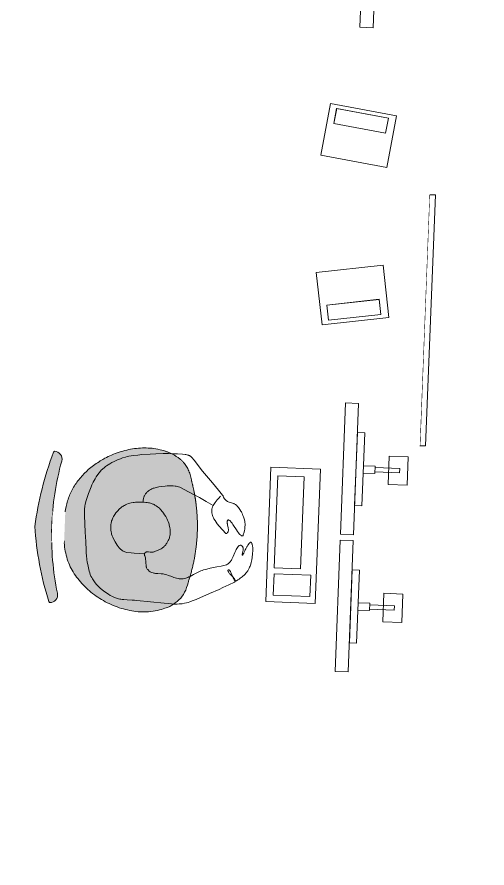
# Model space of a CAD drawing. Header units: millimetres. Extents: x 53284 to 74640, y -752 to 18647.
# Drawn here: x 55114 to 56723, y 10140 to 13053 of the extents above; entities that cross this region are included whole.
import ezdxf

# ---------------------------------------------------------------- set-up
doc = ezdxf.new("R2010")
doc.units = ezdxf.units.MM
doc.header["$MEASUREMENT"] = 0
for name, color, linetype, lineweight in [('FURN-FILE', 211, 'Continuous', 0), ('FURN-STOR', 213, 'Continuous', 0), ('FURN-WKST', 42, 'Continuous', 13), ('FURN-WKST-SCRN', 92, 'Continuous', 13)]:
    doc.layers.add(name, color=color, linetype=linetype, lineweight=lineweight)

# ---------------------------------------------------------------- blocks, each defined once
blk = doc.blocks.new('*U20')
at = {"color": 0, "linetype": 'ByBlock', "lineweight": -2}
blk.add_wipeout([(-903.2, -65.2), (-887.7, 334.5), (910.9, 265), (895.5, -134.7)], dxfattribs=at)
at = {"color": 0, "linetype": 'ByBlock', "lineweight": -2, "flags": 128}
for points in [[(30.8, 279), (31.6, 299), (890.9, 265.8), (890.2, 245.8), (30.8, 279)], [(-883.2, -65.9), (-882.4, -46), (-23.1, -79.2), (-23.8, -99.2), (-883.2, -65.9)]]:
    blk.add_lwpolyline(points, close=True, dxfattribs=at)
blk = doc.blocks.new('Spine 1800x400_9')
at = {"color": 0, "linetype": 'ByBlock', "lineweight": -2, "extrusion": (0, 0, -1), "rotation": 2.212849044904995}
blk.add_blockref('*U20', (-900, 100), dxfattribs=at)
blk = doc.blocks.new('*U22')
at = {"color": 0, "linetype": 'ByBlock', "lineweight": -2}
blk.add_wipeout([(-903.2, -65.2), (-887.7, 334.5), (910.9, 265), (895.5, -134.7)], dxfattribs=at)
at = {"color": 0, "linetype": 'ByBlock', "lineweight": -2, "flags": 128}
for points in [[(30.8, 279), (31.6, 299), (890.9, 265.8), (890.2, 245.8), (30.8, 279)], [(-883.2, -65.9), (-882.4, -46), (-23.1, -79.2), (-23.8, -99.2), (-883.2, -65.9)]]:
    blk.add_lwpolyline(points, close=True, dxfattribs=at)
blk = doc.blocks.new('Spine 1800x400_10')
at = {"color": 0, "linetype": 'ByBlock', "lineweight": -2, "extrusion": (0, 0, -1), "rotation": 2.212849044904995}
blk.add_blockref('*U22', (-900, 100), dxfattribs=at)
blk = doc.blocks.new('ws 2400_5')
at = {"color": 0, "linetype": 'ByBlock', "lineweight": -2}
blk.add_wipeout([(0, 750), (2400, 750), (2400, 0), (0, 0)], dxfattribs=at)
blk = doc.blocks.new('Planex storage_1')
at = {"color": 0, "linetype": 'ByBlock', "lineweight": -2}
blk.add_wipeout([(0, 0), (900, 0), (900, -500), (0, -500)], dxfattribs=at)
blk = doc.blocks.new('Planex storage_2')
at = {"color": 0, "linetype": 'ByBlock', "lineweight": -2}
blk.add_wipeout([(0, 0), (900, 0), (900, -500), (0, -500)], dxfattribs=at)
blk = doc.blocks.new('*U275')
at = {"color": 0, "linetype": 'ByBlock', "lineweight": -2, "extrusion": (0, 0, -1), "flags": 128}
for points in [[(-3.6, 105.9), (-229.6, 63.2), (-196.2, -113.7), (29.8, -70.9), (-3.6, 105.9)], [(1.8, -63.1), (-175.1, -96.6), (-184.8, -45.4), (-7.9, -11.9), (1.8, -63.1)], [(1.6, -63.6), (-175.4, -96.7), (-185, -45.5), (-8, -12.4), (1.6, -63.6)]]:
    blk.add_lwpolyline(points, close=True, dxfattribs=at)
blk = doc.blocks.new('*U276')
at = {"linetype": 'ByBlock', "lineweight": -2, "extrusion": (0, 0, -1)}
blk.add_hatch(color=7, dxfattribs=at).paths.add_polyline_path([(240, 333.8, 0.058838), (-17.8, 378.3, 0.058838), (-270.6, 310.9), (-274, 307.6, 0.485231), (-240.2, 283.4, -0.059133), (-15.2, 320.4, -0.059133), (212.3, 303.7, 0.485231), (243.7, 330.9)])
h = blk.add_hatch(color=7, dxfattribs=at)
edge = h.paths.add_edge_path()
edge.add_spline(control_points=[(177.4, -145.2), (207.7, -138.4), (239.5, -120.2), (285.5, -39.3), (282.8, 112.4), (154.2, 268.8), (37, 282.3), (-13.3, 278.2)], knot_values=[0, 0, 0, 0, 0.127805, 0.173291, 0.430539, 0.788352, 1, 1, 1, 1], degree=3, periodic=0)
edge.add_spline(control_points=[(-13.3, 278.2), (-63.7, 277.8), (-179.2, 253.8), (-293.3, 86.5), (-282.4, -64.8), (-229.3, -141.2), (-196, -156.5), (-165.2, -160.6)], knot_values=[0, 0, 0, 0, 0.211648, 0.569461, 0.826709, 0.872195, 1, 1, 1, 1], degree=3, periodic=0)
edge.add_line((-165.2, -160.6), (-165.2, -160.8))
edge.add_arc((-20, 427.7), 606.2, 256.1357, 272.5726)
edge.add_arc((-20, 427.7), 606.2, 272.5725, 289.0094)
edge.add_line((177.4, -145.4), (177.4, -145.2))
at = {"color": 0, "linetype": 'ByBlock', "lineweight": -2, "extrusion": (0, 0, -1), "flags": 128}
blk.add_lwpolyline([(240, 333.8, 0.058838), (-17.8, 378.3), (-17.8, 378.3, 0.058838), (-270.6, 310.9), (-274, 307.6, 0.485231), (-240.2, 283.4), (-240.2, 283.4, -0.059133), (-15.2, 320.4, -0.059133), (212.3, 303.7), (212.3, 303.7, 0.485231), (243.7, 330.9), (240, 333.8)], format="xyb", close=True, dxfattribs=at)
at = {"color": 0, "linetype": 'ByBlock', "lineweight": -2}
blk.add_rational_spline([(-177.4, -145.2), (-207.7, -138.4), (-239.5, -120.2), (-285.5, -39.3), (-282.8, 112.4), (-154.2, 268.8), (-37, 282.3), (13.3, 278.2), (63.7, 277.8), (179.2, 253.8), (293.3, 86.5), (282.4, -64.8), (229.3, -141.2), (196, -156.5), (165.2, -160.6), (165.2, -160.6), (165.2, -160.7), (165.2, -160.8), (108.8, -174.7), (50.9, -180.5), (-7.2, -177.9), (-65.3, -175.2), (-122.4, -164.4), (-177.4, -145.4), (-177.4, -145.3), (-177.4, -145.3), (-177.4, -145.2)], [1, 1, 1, 1, 1, 1, 1, 1, 1, 1, 1, 1, 1, 1, 1, 1, 1, 1, 0.993153505411, 0.993153505411, 1, 0.993153505411, 0.993153505411, 1, 1, 1, 1], degree=3, knots=[0, 0, 0, 0, 0.021301, 0.028882, 0.071757, 0.131392, 0.166667, 0.166667, 0.166667, 0.201941, 0.261577, 0.304452, 0.312032, 0.333333, 0.333333, 0.333333, 0.5, 0.5, 0.5, 0.666667, 0.666667, 0.666667, 0.833333, 0.833333, 0.833333, 1, 1, 1, 1], dxfattribs=at)
blk.add_wipeout([(-37.7, 321.4), (67.7, 317.3), (66, 274.1), (-39.4, 278.1)], dxfattribs=at)
blk = doc.blocks.new('*U277')
at = {"color": 0, "linetype": 'ByBlock', "lineweight": -2, "extrusion": (0, 0, -1), "flags": 128}
for points in [[(67.6, 119.9), (61.8, 113.1), (57.1, 107.1), (53.3, 101.8), (50.4, 97.1), (48.1, 93), (46.3, 89.5), (45, 86.4), (43.9, 83.6), (43.1, 81.3), (42.1, 77.2), (41.5, 74.1), (41.3, 71.9), (41.2, 68.5), (41.4, 65.2), (42.2, 60.5), (43.5, 56.1), (45.1, 52), (46.9, 48.2), (48.8, 44.6), (50.9, 41.3), (55.2, 35.2), (59.4, 29.9), (63.4, 25.3), (71, 17.4), (83, 5.8), (95.3, -5.4), (95.4, -5.5), (95.6, -5.6), (95.8, -5.7), (96, -5.8), (96.1, -5.8), (96.3, -5.8), (96.4, -5.8), (96.8, -5.8), (97.1, -5.7), (97.4, -5.6), (97.6, -5.5), (97.9, -5.3), (98.1, -5.2), (98.6, -4.8), (99, -4.5), (99.3, -4.2), (99.8, -3.7), (100.2, -3.3), (100.5, -3), (100.7, -2.7), (100.9, -2.4), (101.2, -2.1), (101.8, -1.2), (102.3, -0.2), (102.7, 0.9), (103, 1.9), (103.1, 3), (103.2, 5.2), (103.1, 7.4), (102.8, 9.5), (102.4, 11.5), (101.4, 15.5), (99.3, 22.5), (98.5, 25.1), (97.9, 27.3), (97.4, 29.1), (97, 30.7), (96.8, 32), (96.5, 34.2), (96.5, 35.7), (96.6, 36.7), (97, 38.2), (97.5, 39.4), (98.5, 40.5), (99.6, 41.1), (100.8, 41.2), (102.1, 40.9), (103.5, 40.2), (104.9, 39.3), (106.3, 38.2), (107.8, 36.9), (109.3, 35.5), (110.9, 33.9), (113.9, 30.5), (116.9, 26.9), (119.8, 23.3), (130.9, 9.1), (135, 4.1), (138.4, 0), (141.3, -3.1), (143.7, -5.5), (145.6, -7.2), (147.3, -8.3), (148.6, -9.1), (149.7, -9.6), (150.6, -9.8), (152, -9.8), (152.9, -9.4), (153.6, -8.9), (154.4, -7.7), (155, -6.1), (155.9, -2.9), (156.7, 0.2), (157.3, 3.3), (158.1, 9.1), (158.6, 14.3), (158.8, 18.9), (158.8, 22.9), (158.6, 26.5), (158.1, 32.6), (157.4, 37.1), (156.7, 40.3), (155.4, 45.1), (153.8, 49.5), (151.3, 55.3), (149, 60.4), (146.7, 64.8), (144.5, 68.6), (142.5, 72), (140.6, 74.8), (137.1, 79.7), (134.2, 83.3), (131.9, 85.9), (128.3, 89.6), (124.3, 93.1), (122.1, 94.7), (120, 96), (118, 97), (116, 97.8), (114.1, 98.5), (110.5, 99.5), (97.8, 102.3), (94.7, 103.2), (92.5, 104), (90.9, 104.8), (88.5, 106), (86.3, 107.6), (85.3, 108.4), (84.4, 109.2), (83.6, 109.9), (82.3, 111.1), (81.4, 112.1), (80.7, 112.9), (79.7, 114), (78.8, 115.3), (78.4, 115.8), (78.1, 116.4), (77.6, 117.4), (76.1, 121.2), (75.7, 122.1), (75.3, 122.8), (75.1, 123.3), (74.6, 124), (74.3, 124.3), (74, 124.6), (59.1, 140.2), (36.2, 163.2), (13.5, 186.2), (-0.4, 201.1), (-21, 223.6), (-31.6, 234.8), (-42.6, 245.8), (-43.7, 246.8), (-44.8, 247.6), (-45.9, 248.3), (-46.9, 248.9), (-47.9, 249.5), (-49.9, 250.3), (-51.7, 251), (-53.2, 251.4), (-54.7, 251.8), (-57.2, 252.3), (-59.1, 252.5), (-61.9, 252.8), (-64.7, 252.9), (-74.2, 253.1), (-90.8, 253), (-103.2, 252.7), (-121.7, 251.6), (-140.3, 250), (-165.3, 247.4), (-184, 245.1), (-212.1, 241.1), (-226.1, 238.7), (-240.1, 236.2), (-248.6, 234.3), (-255.9, 232.3), (-262.1, 230.3), (-267.6, 228.4), (-277, 224.6), (-284, 221.5), (-294.3, 216.4), (-304.7, 210.7), (-312.6, 206), (-319.3, 201.6), (-324.9, 197.6), (-329.6, 193.9), (-333.6, 190.4), (-337, 187.3), (-342.6, 181.6), (-346.6, 177.1), (-349.5, 173.5), (-353.7, 167.9), (-357.5, 162), (-362.2, 153.8), (-365.9, 146.6), (-368.8, 140.3), (-371.1, 134.7), (-374.8, 124.9), (-377.3, 117.4), (-380.6, 106), (-383.7, 94.3), (-387.5, 80.1), (-390.3, 69.5), (-392, 61.5), (-392.9, 55.5), (-393.4, 51), (-393.6, 47.6), (-393.7, 42.5), (-393.4, 37.4), (-391.6, 18.4), (-388.4, -10.1), (-385, -38.5), (-381.1, -69.9), (-377.2, -101.3), (-376, -110), (-374.8, -117.7), (-372.3, -130.9), (-370.1, -140.8), (-368.3, -148.2), (-365.1, -159.2), (-361.5, -170.2), (-359.1, -176.3), (-356.6, -181.8), (-353.9, -186.8), (-351.2, -191.4), (-348.5, -195.5), (-342.9, -202.9), (-337.5, -209.1), (-332.4, -214.3), (-327.8, -218.6), (-319.1, -225.7), (-312.2, -230.8), (-306.8, -234.4), (-298.5, -239.5), (-289.8, -244.3), (-283.1, -247.6), (-277.3, -250.2), (-272.2, -252.1), (-267.8, -253.7), (-263.9, -254.8), (-260.4, -255.7), (-254.4, -257), (-249.8, -257.8), (-246.4, -258.2), (-241.2, -258.6), (-235.9, -258.8), (-224.5, -258.6), (-207.4, -258.1), (-198.9, -257.9), (-190.4, -257.9), (-143.9, -259), (-97.3, -260.2), (-82.7, -260.5), (-71.8, -260.5), (-63.6, -260.4), (-57.4, -260.1), (-52.8, -259.7), (-46, -259), (-39.2, -258), (-35, -257.1), (-27.3, -255.2), (-20.7, -253), (-15, -250.9), (-10, -248.9), (-1.4, -245), (11.3, -238.7), (23.8, -232.2), (55.4, -215.5), (86.8, -198.5), (99.7, -191.5), (118.8, -180.6), (137.8, -169.7), (138.8, -168.9), (139.6, -168), (140, -167.2), (140.2, -166.2), (140.2, -165.3), (140, -164.3), (139.6, -163.3), (139.1, -162.4), (138.5, -161.4), (137.8, -160.4), (136.3, -158.4), (134.5, -156.5), (132.7, -154.6), (128.9, -151.1), (122, -144.9), (119.6, -142.6), (117.7, -140.7), (116.1, -139), (114.9, -137.6), (114.1, -136.5), (113.4, -135.5), (112.9, -134.7), (112.4, -133.3), (112.2, -132.3), (112.2, -131.7), (112.4, -130.7), (113, -129.9), (113.7, -129.3), (114.4, -129), (115.2, -129), (115.9, -129.3), (116.6, -129.7), (117.3, -130.3), (118.1, -131.1), (118.8, -132), (119.5, -132.9), (120.9, -135), (122.3, -137.3), (123.6, -139.7), (126.1, -144.4), (130.6, -152.9), (132.4, -155.9), (133.9, -158.3), (135.2, -160.2), (136.4, -161.7), (137.4, -162.8), (138.3, -163.6), (139, -164.2), (139.7, -164.7), (140.8, -165.2), (141.7, -165.3), (142.3, -165.3), (143.2, -165), (144.2, -164.5), (148.6, -161.2), (152.6, -158), (156.2, -155.1), (159.4, -152.3), (162.1, -149.7), (164.5, -147.4), (168.7, -143), (171.6, -139.4), (173.7, -136.6), (176.8, -132.2), (178.2, -129.8), (179.6, -127.4), (181.8, -122.9), (183.7, -118.7), (185.2, -114.8), (186.4, -111.1), (188.3, -104.3), (189.6, -98.3), (190.4, -93.1), (190.9, -88.6), (191.4, -80.6), (191.7, -68.8), (191.5, -57), (191.4, -53.5), (191.2, -50.4), (191, -47.7), (190.6, -45.4), (190.2, -43.3), (189.8, -41.5), (189.4, -39.9), (188.6, -37.3), (187.8, -35.3), (187.2, -33.9), (186.1, -31.8), (184.8, -29.7), (184.5, -29.4), (184.2, -29.1), (183.9, -28.9), (183.6, -28.8), (183.3, -28.7), (183, -28.7), (182.7, -28.8), (182.5, -28.8), (182.2, -29), (181.6, -29.3), (181.1, -29.7), (180.6, -30.1), (180.1, -30.6), (179.6, -31.1), (178.8, -32.2), (178, -33.2), (176.8, -35.1), (175.8, -36.5), (175.2, -37.6), (174.7, -38.3), (174.4, -38.8), (173.9, -39.5), (173.5, -40.2), (172.2, -42.2), (171, -44.4), (169.9, -46.5), (169, -48.7), (167.3, -52.9), (165.9, -56.7), (164.8, -60), (163.8, -62.8), (163, -65.1), (162.3, -67), (161.7, -68.6), (161.2, -69.9), (160.7, -71), (160, -72.6), (159.4, -73.6), (159, -74.3), (158.4, -75), (157.7, -75.5), (157.5, -75.6), (157.3, -75.6), (157.1, -75.4), (157, -75.1), (157, -74.8), (156.9, -74.4), (156.9, -73.9), (156.9, -73.4), (157, -72.2), (157.2, -70.8), (157.3, -69.5), (157.5, -68.1), (157.7, -66.7), (158, -64), (158.3, -61.6), (158.4, -59.4), (158.5, -57.5), (158.5, -55.9), (158.5, -54.5), (158.4, -53.3), (158.1, -51.3), (157.8, -50), (157.5, -49.1), (157.3, -48.4), (156.8, -47.5), (156.2, -46.8), (155.9, -46.3), (155.5, -45.9), (155.1, -45.6), (154.7, -45.2), (153.9, -44.6), (153.2, -44.1), (152.5, -43.6), (152, -43.3), (151.5, -43), (151, -42.8), (150.7, -42.6), (150.4, -42.5), (149.8, -42.3), (149.4, -42.2), (149.2, -42.1), (148.8, -42.1), (148.4, -42.1), (146.8, -42.3), (145.3, -42.9), (143.9, -43.8), (142.7, -44.8), (141.5, -46.1), (140.4, -47.4), (138.5, -50.6), (136.7, -54), (135.2, -57.6), (133.8, -61.2), (131.3, -68.5), (126.6, -82.1), (124.7, -87.1), (123, -91.4), (121.3, -95), (119.8, -97.9), (118.3, -100.4), (115.6, -104.3), (113.3, -106.9), (111.5, -108.6), (108.6, -110.8), (105.4, -112.4), (96.3, -115.6), (88, -118.3), (73.1, -122.6), (50.6, -128.9), (39.5, -132.4), (28.8, -136.2), (23.9, -138.4), (19.3, -140.6), (10.8, -145.5), (-3.9, -154.9), (-15, -161.8), (-19.2, -164.1), (-22.9, -166.1), (-29.4, -169), (-34.3, -170.7), (-38, -171.7), (-43.6, -172.7), (-46.5, -172.9), (-49.4, -173), (-52.5, -172.8), (-55.5, -172.6), (-61.2, -171.7), (-66.1, -170.7), (-70.5, -169.6), (-78.2, -167.5), (-89.7, -164.1), (-95.4, -162.6), (-101.1, -161.4), (-104.8, -160.8), (-108.2, -160.5), (-114.7, -160.4), (-126.2, -160.7), (-130.5, -160.7), (-134.3, -160.7), (-137.5, -160.4), (-140.4, -160.1), (-142.8, -159.7), (-147.1, -158.6), (-150.3, -157.5), (-152.7, -156.4), (-156.1, -154.5), (-157.9, -153.3), (-159.6, -152), (-160.7, -151), (-161.8, -150), (-163.5, -148), (-165, -146.1), (-166.1, -144.1), (-167, -142.3), (-167.7, -140.5), (-168.2, -138.8), (-172.8, -111.8), (-173.1, -110.8), (-176, -103.1), (-176.3, -102.2), (-176.5, -101.3), (-176.7, -100.6), (-176.9, -99.3), (-177, -98.3), (-177, -97.6), (-176.9, -96.5), (-176.7, -95.4), (-176.3, -94.5), (-176, -93.7), (-175.5, -93), (-175, -92.4), (-174.4, -91.8), (-173.8, -91.4), (-173.2, -91), (-171.9, -90.4), (-170.5, -90), (-169, -89.7), (-167.6, -89.5), (-166.3, -89.4), (-163.5, -89.3), (-158.5, -89.3), (-154.7, -89.3), (-152, -89.2), (-150, -89), (-148.6, -88.7), (-147.6, -88.5), (-146.1, -88), (-144.7, -87.4), (-140, -85), (-131.8, -81), (-128.8, -79.5), (-126.2, -78), (-123.9, -76.6), (-122, -75.3), (-118.6, -72.8), (-116.1, -70.7), (-114.3, -69), (-111.7, -66.2), (-110.4, -64.6), (-109.2, -63), (-107, -60.1), (-105.2, -57.3), (-103.7, -54.7), (-102.4, -52.2), (-101.2, -49.9), (-99.4, -45.6), (-98.1, -41.9), (-97.1, -38.6), (-96.4, -35.7), (-95.9, -33.2), (-95.3, -28.8), (-95, -25.5), (-94.9, -20.6), (-95.1, -15.7), (-95.4, -12.5), (-96.3, -6.3), (-97.4, -1), (-98.7, 3.7), (-100, 7.8), (-101.3, 11.4), (-102.6, 14.5), (-105, 19.9), (-107.1, 23.9), (-110.6, 29.9), (-114.5, 35.9), (-118.7, 41.7), (-122.4, 46.6), (-125.7, 50.5), (-128.7, 53.8), (-131.4, 56.6), (-133.8, 58.9), (-138.3, 62.6), (-142, 65.3), (-144.8, 67.2), (-149.4, 69.9), (-154.3, 72.3), (-157.1, 73.6), (-159.6, 74.6), (-162, 75.4), (-166.5, 76.7), (-170.4, 77.6), (-173.8, 78.2), (-176.8, 78.6), (-182, 79.1), (-185.9, 79.2), (-191.8, 79.3), (-197.6, 79.2), (-204.9, 78.8), (-211.3, 78.3), (-216.9, 77.7), (-221.7, 77), (-226, 76.2), (-229.7, 75.3), (-236.2, 73.5), (-241, 71.9), (-244.6, 70.5), (-250, 68.1), (-255.3, 65.2), (-258.6, 63.3), (-261.5, 61.3), (-264.1, 59.4), (-266.4, 57.5), (-270.6, 53.9), (-274, 50.5), (-276.7, 47.4), (-279, 44.6), (-282.8, 39.4), (-285.4, 35.4), (-289.1, 29), (-292.5, 22.4), (-294.3, 18.2), (-295.8, 14.1), (-297, 10.3), (-297.9, 6.6), (-298.6, 3.1), (-299.1, -0.2), (-299.7, -6.4), (-299.7, -11.9), (-299.5, -16.7), (-299, -20.9), (-298.4, -24.5), (-297, -30.7), (-295.6, -35.2), (-294.4, -38.5), (-292.3, -43.4), (-289.8, -48.1), (-285, -56.2), (-280.4, -63.4), (-276.2, -69.6), (-272.2, -74.9), (-268.6, -79.2), (-265.2, -82.8), (-262.2, -85.7), (-259.4, -88), (-256.9, -89.8), (-254.7, -91.3), (-250.6, -93.5), (-247.5, -94.8), (-245, -95.6), (-241.3, -96.4), (-237.3, -96.8), (-222.9, -97.1), (-212.1, -97.1), (-195.8, -96.9), (-179.6, -96.6)], [(44.3, 86.5), (19.9, 97.9), (-4.6, 109.4), (-20.8, 116.8), (-45.2, 127.7), (-69.9, 138.1), (-74.3, 139.7), (-78.6, 140.8), (-82.6, 141.7), (-86.5, 142.3), (-90.1, 142.6), (-97, 142.9), (-103.1, 142.7), (-108.5, 142.2), (-117.9, 141), (-124.9, 139.7), (-135.4, 137.5), (-145.5, 135.1), (-150.5, 133.9), (-154.8, 132.7), (-158.4, 131.5), (-161.6, 130.4), (-164.4, 129.3), (-166.7, 128.2), (-168.8, 127.1), (-172.3, 125), (-174.9, 123.3), (-176.8, 121.8), (-179.6, 119.5), (-182.3, 116.8), (-183.8, 115.1), (-185.1, 113.5), (-186.3, 112), (-187.3, 110.6), (-189.1, 107.9), (-190.4, 105.5), (-191.5, 103.4), (-192.3, 101.5), (-192.9, 99.9), (-193.9, 96.9), (-194.4, 94.7), (-194.8, 93), (-195.2, 90.4), (-195.4, 87.7), (-195.7, 83.5), (-196, 79.2)]]:
    blk.add_lwpolyline(points, dxfattribs=at)
blk = doc.blocks.new('*U278')
at = {"color": 0, "linetype": 'ByBlock', "lineweight": -2, "flags": 128}
for points in [[(-93.8, -226.5), (-76.1, 233.1), (93.8, 226.5), (76.1, -233.1), (-93.8, -226.5)], [(65, 131.6), (67.8, 204.9), (-57.6, 209.7), (-60.4, 136.4), (65, 131.6)], [(-37.9, -200.2), (-25.8, 114.3), (64.2, 110.8), (52, -203.7), (-37.9, -200.2)]]:
    blk.add_lwpolyline(points, close=True, dxfattribs=at)
blk = doc.blocks.new('*U279')
at = {"color": 0, "linetype": 'ByBlock', "lineweight": -2}
for p, q in [((-77.4, 249), (-77.9, 234)), ((6.5, 230.7), (-77.9, 234)), ((7, 245.7), (-77.4, 249)), ((-95.5, -220.7), (-96.1, -235.7)), ((-11.1, -224), (-95.5, -220.7)), ((-11.7, -238.9), (-96.1, -235.7))]:
    blk.add_line(p, q, dxfattribs=at)
at = {"color": 0, "linetype": 'ByBlock', "lineweight": -2, "flags": 128}
for points in [[(80.4, 460.5), (63, 10.9), (108, 9.1), (125.4, 458.8), (80.4, 460.5)], [(76.5, 360.6), (66.9, 110.8), (41.9, 111.8), (51.5, 361.6), (76.5, 360.6)], [(-103.4, 291.2), (-37.7, 288.7), (-41.5, 191.3), (-107.2, 193.8), (-103.4, 291.2)], [(47.2, 249.2), (46.2, 224.2), (6.3, 225.7), (7.2, 250.7), (47.2, 249.2)], [(62.2, -9.1), (44.9, -458.8), (89.8, -460.5), (107.2, -10.9), (62.2, -9.1)], [(58.4, -109), (48.7, -358.9), (23.7, -357.9), (33.4, -108.1), (58.4, -109)], [(-121.6, -178.4), (-55.9, -181), (-59.6, -278.3), (-125.4, -275.8), (-121.6, -178.4)], [(29, -220.5), (28.1, -245.5), (-11.9, -243.9), (-10.9, -219), (29, -220.5)]]:
    blk.add_lwpolyline(points, close=True, dxfattribs=at)
blk = doc.blocks.new('wrk_35')
at = {"layer": 'FURN-FILE', "color": 0, "linetype": 'Continuous', "lineweight": 0, "extrusion": (0, 0, -1)}
for name, p, rotation in [('*U276', (-596.2, 928), 2.212929250014386), ('*U275', (-1426.9, 150.2), 92.21292925001437)]:
    blk.add_blockref(name, p, dxfattribs=dict(at, rotation=rotation))
at = {"layer": 'FURN-FILE', "color": 0, "linetype": 'Continuous', "lineweight": 0, "rotation": 92.21320400544748}
for name, p in [('*U278', (596.5, 421.9)), ('*U279', (599.8, 152.6))]:
    blk.add_blockref(name, p, dxfattribs=at)
at = {"color": 0, "linetype": 'Continuous', "lineweight": 0}
blk.add_wipeout([(1700, 1350), (1250, 1350), (1250, 750), (1700, 750)], dxfattribs=at).dxf.layer = 'FURN-FILE'
at = {"layer": 'FURN-FILE', "color": 0, "linetype": 'Continuous', "lineweight": 0, "extrusion": (0, 0, -1), "rotation": 92.21292925001437}
blk.add_blockref('*U277', (-603.5, 747.1), dxfattribs=at)
at = {"color": 0}
blk.add_wipeout([(1250, 1350), (1700, 1350), (1700, 750), (1250, 750)], dxfattribs=at).dxf.layer = 'FURN-STOR'
blk = doc.blocks.new('*U281')
at = {"color": 0, "linetype": 'ByBlock', "lineweight": -2, "flags": 128}
for points in [[(3.6, 105.9), (229.6, 63.2), (196.2, -113.7), (-29.8, -70.9), (3.6, 105.9)], [(-1.8, -63.1), (175.1, -96.6), (184.8, -45.4), (7.9, -11.9), (-1.8, -63.1)], [(-1.6, -63.6), (175.4, -96.7), (185, -45.5), (8, -12.4), (-1.6, -63.6)]]:
    blk.add_lwpolyline(points, close=True, dxfattribs=at)
blk = doc.blocks.new('*U282')
at = {"linetype": 'ByBlock', "lineweight": -2}
blk.add_hatch(color=7, dxfattribs=at).paths.add_polyline_path([(-240, 333.8, -0.058838), (17.8, 378.3, -0.058838), (270.6, 310.9), (274, 307.6, -0.485231), (240.2, 283.4, 0.059133), (15.2, 320.4, 0.059133), (-212.3, 303.7, -0.485231), (-243.7, 330.9)])
h = blk.add_hatch(color=7, dxfattribs=at)
edge = h.paths.add_edge_path()
edge.add_spline(control_points=[(-177.4, -145.2), (-207.7, -138.4), (-239.5, -120.2), (-285.5, -39.3), (-282.8, 112.4), (-154.2, 268.8), (-37, 282.3), (13.3, 278.2)], knot_values=[0, 0, 0, 0, 0.127805, 0.173291, 0.430539, 0.788352, 1, 1, 1, 1], degree=3, periodic=0)
edge.add_spline(control_points=[(13.3, 278.2), (63.7, 277.8), (179.2, 253.8), (293.3, 86.5), (282.4, -64.8), (229.3, -141.2), (196, -156.5), (165.2, -160.6)], knot_values=[0, 0, 0, 0, 0.211648, 0.569461, 0.826709, 0.872195, 1, 1, 1, 1], degree=3, periodic=0)
edge.add_line((165.2, -160.6), (165.2, -160.8))
edge.add_arc((20, 427.7), 606.2, 267.4274, 283.8643, ccw=False)
edge.add_arc((20, 427.7), 606.2, 250.9906, 267.4275, ccw=False)
edge.add_line((-177.4, -145.4), (-177.4, -145.2))
at = {"color": 0, "linetype": 'ByBlock', "lineweight": -2, "flags": 128}
blk.add_lwpolyline([(-240, 333.8, -0.058838), (17.8, 378.3), (17.8, 378.3, -0.058838), (270.6, 310.9), (274, 307.6, -0.485231), (240.2, 283.4), (240.2, 283.4, 0.059133), (15.2, 320.4, 0.059133), (-212.3, 303.7), (-212.3, 303.7, -0.485231), (-243.7, 330.9), (-240, 333.8)], format="xyb", close=True, dxfattribs=at)
at = {"color": 0, "linetype": 'ByBlock', "lineweight": -2}
blk.add_rational_spline([(-177.4, -145.2), (-207.7, -138.4), (-239.5, -120.2), (-285.5, -39.3), (-282.8, 112.4), (-154.2, 268.8), (-37, 282.3), (13.3, 278.2), (63.7, 277.8), (179.2, 253.8), (293.3, 86.5), (282.4, -64.8), (229.3, -141.2), (196, -156.5), (165.2, -160.6), (165.2, -160.6), (165.2, -160.7), (165.2, -160.8), (108.8, -174.7), (50.9, -180.5), (-7.2, -177.9), (-65.3, -175.2), (-122.4, -164.4), (-177.4, -145.4), (-177.4, -145.3), (-177.4, -145.3), (-177.4, -145.2)], [1, 1, 1, 1, 1, 1, 1, 1, 1, 1, 1, 1, 1, 1, 1, 1, 1, 1, 0.993153505411, 0.993153505411, 1, 0.993153505411, 0.993153505411, 1, 1, 1, 1], degree=3, knots=[0, 0, 0, 0, 0.021301, 0.028882, 0.071757, 0.131392, 0.166667, 0.166667, 0.166667, 0.201941, 0.261577, 0.304452, 0.312032, 0.333333, 0.333333, 0.333333, 0.5, 0.5, 0.5, 0.666667, 0.666667, 0.666667, 0.833333, 0.833333, 0.833333, 1, 1, 1, 1], dxfattribs=at)
blk.add_wipeout([(-37.7, 321.4), (67.7, 317.3), (66, 274.1), (-39.4, 278.1)], dxfattribs=at)
blk = doc.blocks.new('*U283')
at = {"color": 0, "linetype": 'ByBlock', "lineweight": -2, "flags": 128}
for points in [[(-67.6, 119.9), (-64.6, 116.9), (-61.8, 114), (-59.3, 111.2), (-54.8, 105.7), (-51.2, 100.7), (-48.5, 96.3), (-46.3, 92.4), (-44.7, 88.9), (-43.5, 85.9), (-42.6, 83.2), (-41.9, 80.9), (-41.1, 76.9), (-40.8, 73.9), (-40.7, 71.7), (-40.9, 68.4), (-41.4, 65.2), (-42.7, 60.3), (-44.4, 55.7), (-46.2, 51.4), (-48.3, 47.4), (-50.3, 43.6), (-54.8, 36.6), (-59.1, 30.6), (-63.2, 25.5), (-66.9, 21.1), (-73.8, 13.7), (-79.1, 8.5), (-83.2, 4.7), (-89.3, -0.6), (-95.3, -5.4), (-95.4, -5.5), (-95.6, -5.6), (-95.8, -5.6), (-95.9, -5.7), (-96.1, -5.7), (-96.2, -5.7), (-96.5, -5.7), (-96.8, -5.6), (-97.1, -5.5), (-97.4, -5.4), (-97.7, -5.2), (-97.9, -5.1), (-98.4, -4.8), (-98.8, -4.5), (-99.1, -4.2), (-99.7, -3.7), (-100.1, -3.3), (-100.4, -3), (-100.8, -2.5), (-101, -2.3), (-101.2, -2.1), (-101.9, -1.2), (-102.5, -0.2), (-103, 0.9), (-103.3, 1.9), (-103.5, 3), (-103.7, 4.1), (-103.7, 6.2), (-103.5, 8.4), (-103.2, 10.5), (-102.7, 12.5), (-101.6, 16.3), (-99.4, 23.1), (-98.6, 25.6), (-97.9, 27.7), (-97.4, 29.5), (-97.1, 31), (-96.8, 32.2), (-96.6, 34.3), (-96.5, 35.8), (-96.6, 36.8), (-97, 38.2), (-97.5, 39.4), (-98.5, 40.6), (-99.6, 41.1), (-100.9, 41.3), (-102.2, 41), (-103.6, 40.4), (-105, 39.5), (-106.5, 38.5), (-107.9, 37.2), (-109.5, 35.8), (-112.5, 32.6), (-115.5, 29.1), (-118.5, 25.6), (-124.1, 18.5), (-129.1, 12.1), (-133.5, 6.6), (-137.1, 2.2), (-140.2, -1.3), (-142.7, -4), (-144.9, -5.9), (-146.6, -7.3), (-148, -8.3), (-149.2, -8.9), (-150.2, -9.3), (-151, -9.4), (-152.2, -9.4), (-153.1, -9), (-153.7, -8.5), (-154.4, -7.5), (-155, -6.1), (-156, -3), (-156.8, 0), (-157.4, 2.9), (-157.9, 5.7), (-158.6, 11.2), (-159, 16.1), (-159.1, 20.5), (-159.1, 24.4), (-158.9, 27.7), (-158.2, 33.6), (-157.5, 37.8), (-156.8, 40.9), (-155.4, 45.3), (-153.8, 49.5), (-151.2, 55.3), (-148.7, 60.4), (-146.4, 64.8), (-144.2, 68.7), (-142.2, 72), (-140.4, 74.9), (-136.9, 79.8), (-134.1, 83.3), (-131.8, 85.9), (-128.2, 89.6), (-124.3, 93.1), (-122.2, 94.7), (-120.1, 95.9), (-118, 96.9), (-116.1, 97.7), (-114.2, 98.4), (-110.6, 99.4), (-97.8, 102.3), (-94.7, 103.2), (-92.5, 104), (-90.9, 104.8), (-88.5, 106), (-86.3, 107.6), (-85.3, 108.4), (-84.4, 109.2), (-83.6, 109.9), (-82.3, 111.1), (-81.4, 112.1), (-80.7, 112.9), (-79.7, 114), (-78.8, 115.3), (-78.4, 115.8), (-78.1, 116.4), (-77.9, 116.9), (-77.4, 117.9), (-76, 121.4), (-75.6, 122.3), (-75.3, 122.9), (-75, 123.4), (-74.6, 124), (-74, 124.6), (-59.1, 140.2), (-36.2, 163.2), (-13.5, 186.2), (0.4, 201.1), (20.9, 223.6), (31.5, 234.8), (37, 240.3), (42.6, 245.8), (43.7, 246.8), (44.8, 247.6), (45.9, 248.3), (47, 249), (48, 249.5), (49.9, 250.3), (51.7, 251), (53.3, 251.4), (54.7, 251.8), (57.2, 252.3), (59.1, 252.5), (61.9, 252.8), (64.7, 252.9), (74.2, 253.1), (90.7, 253), (103.1, 252.6), (121.7, 251.6), (140.3, 250), (165.3, 247.4), (184, 245.1), (198.1, 243.2), (219.1, 239.9), (240.1, 236.2), (248.6, 234.3), (255.9, 232.3), (262.1, 230.3), (267.6, 228.4), (277, 224.6), (283.9, 221.5), (294.3, 216.4), (304.7, 210.7), (312.6, 206), (319.3, 201.6), (324.9, 197.5), (329.6, 193.8), (333.6, 190.4), (337, 187.3), (342.7, 181.6), (346.7, 177), (349.6, 173.5), (353.7, 167.9), (357.5, 162), (362.2, 153.8), (365.9, 146.6), (368.8, 140.3), (371.1, 134.7), (374.8, 124.9), (377.3, 117.4), (380.6, 106), (383.7, 94.3), (387.5, 80.1), (390.3, 69.5), (392, 61.5), (392.9, 55.5), (393.4, 51), (393.6, 47.6), (393.7, 42.5), (393.4, 37.4), (391.6, 18.4), (388.4, -10.1), (385, -38.5), (381.1, -69.9), (377.2, -101.3), (376, -110), (374.8, -117.6), (372.4, -130.9), (370.2, -140.8), (368.4, -148.1), (365.2, -159.2), (361.5, -170.2), (359.1, -176.4), (356.5, -181.9), (353.8, -186.9), (351.1, -191.5), (348.3, -195.6), (342.7, -203.1), (337.3, -209.2), (332.3, -214.4), (327.6, -218.7), (319, -225.9), (312.1, -230.9), (306.7, -234.5), (298.4, -239.6), (289.8, -244.3), (283.2, -247.6), (277.4, -250.1), (272.3, -252.1), (267.8, -253.6), (263.9, -254.8), (260.4, -255.7), (254.4, -257), (249.8, -257.7), (246.4, -258.2), (241.1, -258.6), (235.9, -258.8), (224.5, -258.6), (207.5, -258.1), (198.9, -257.9), (190.4, -257.9), (143.9, -259), (97.3, -260.2), (82.8, -260.5), (71.9, -260.5), (63.7, -260.4), (57.6, -260.1), (53, -259.7), (46.1, -259), (39.2, -258), (35, -257.1), (27.2, -255.1), (20.5, -253), (14.8, -250.9), (9.9, -248.9), (1.3, -245), (-11.3, -238.7), (-23.8, -232.2), (-55.4, -215.5), (-86.8, -198.5), (-99.7, -191.5), (-118.8, -180.6), (-137.8, -169.7), (-138.8, -168.9), (-139.5, -168), (-140, -167.2), (-140.1, -166.3), (-140, -165.3), (-139.8, -164.3), (-139.3, -163.4), (-138.8, -162.4), (-138.1, -161.4), (-137.4, -160.4), (-135.7, -158.5), (-133.8, -156.5), (-131.9, -154.7), (-127.9, -151.2), (-120.8, -145), (-118.4, -142.7), (-116.4, -140.8), (-114.9, -139.1), (-113.8, -137.7), (-113, -136.6), (-112.4, -135.6), (-112, -134.8), (-111.8, -134.1), (-111.6, -132.9), (-111.6, -132.1), (-111.8, -131.5), (-112.3, -130.6), (-113, -129.9), (-113.9, -129.3), (-114.9, -129), (-115.8, -129), (-116.6, -129.2), (-117.5, -129.7), (-118.3, -130.3), (-119.1, -131), (-119.8, -131.9), (-120.6, -132.8), (-122, -135), (-123.4, -137.3), (-133.7, -157.4), (-135, -159.5), (-136.1, -161.2), (-137.1, -162.4), (-138, -163.4), (-138.8, -164.1), (-139.4, -164.6), (-140.6, -165.2), (-141.5, -165.3), (-142.2, -165.3), (-143.2, -165.1), (-144.2, -164.5), (-148.6, -161.1), (-152.5, -157.8), (-155.9, -154.8), (-158.9, -152), (-161.5, -149.4), (-166.1, -144.6), (-169.5, -140.7), (-172.1, -137.6), (-175.8, -132.7), (-179.6, -127.4), (-182.3, -123), (-184.5, -118.9), (-186.3, -115), (-187.7, -111.4), (-188.8, -108), (-189.7, -104.8), (-191, -98.8), (-191.7, -93.6), (-192.1, -89), (-192.4, -81), (-192.3, -75), (-191.5, -57), (-191.3, -53.5), (-191, -50.4), (-190.7, -47.7), (-190.3, -45.4), (-189.9, -43.3), (-189.5, -41.5), (-188.6, -38.5), (-187.8, -36.2), (-187.2, -34.5), (-186.1, -32.1), (-184.8, -29.7), (-184.5, -29.4), (-184.3, -29.1), (-184, -28.9), (-183.7, -28.8), (-183.4, -28.7), (-183.2, -28.7), (-182.9, -28.7), (-182.6, -28.8), (-182.3, -28.9), (-182, -29.1), (-181.5, -29.4), (-181, -29.8), (-180.5, -30.3), (-180, -30.8), (-179.5, -31.3), (-178.7, -32.4), (-177.9, -33.4), (-176.7, -35.3), (-175.8, -36.6), (-175.1, -37.6), (-174.7, -38.3), (-174.4, -38.9), (-173.9, -39.6), (-173.5, -40.2), (-172.2, -42.2), (-171, -44.3), (-170, -46.4), (-169, -48.5), (-167.3, -52.6), (-164.6, -60), (-163.6, -62.6), (-162.8, -64.9), (-162.1, -66.7), (-161.5, -68.3), (-161, -69.5), (-160.1, -71.5), (-159.5, -72.8), (-159.1, -73.7), (-158.4, -74.8), (-157.7, -75.5), (-157.5, -75.7), (-157.3, -75.7), (-157.1, -75.6), (-157, -75.4), (-157, -75.1), (-156.9, -74.7), (-156.9, -74.3), (-156.9, -73.7), (-156.9, -73.2), (-157, -72), (-157.1, -70.6), (-157.2, -69.2), (-157.3, -67.9), (-157.5, -65.1), (-157.7, -62.5), (-158, -57.9), (-158, -56.2), (-157.9, -54.7), (-157.9, -53.5), (-157.7, -51.5), (-157.5, -50.1), (-157.2, -49.1), (-156.8, -47.8), (-156.5, -47.3), (-156.2, -46.8), (-155.9, -46.3), (-155.6, -45.9), (-155.2, -45.6), (-154.9, -45.2), (-154.5, -44.9), (-153.7, -44.3), (-153, -43.8), (-152.4, -43.4), (-151.8, -43), (-151.3, -42.8), (-150.9, -42.6), (-150.6, -42.4), (-150.3, -42.3), (-149.7, -42.2), (-149.4, -42.1), (-149.1, -42), (-148.8, -42), (-148.4, -42.1), (-146.8, -42.5), (-145.4, -43.2), (-144, -44.2), (-142.8, -45.4), (-141.7, -46.7), (-139.6, -49.7), (-137.8, -53.1), (-136.2, -56.7), (-134.7, -60.3), (-132.1, -67.6), (-127.3, -81.4), (-125.4, -86.5), (-123.6, -90.8), (-121.8, -94.5), (-120.2, -97.6), (-118.8, -100.1), (-115.9, -104.1), (-113.6, -106.8), (-111.8, -108.5), (-108.7, -110.7), (-107.1, -111.6), (-105.4, -112.4), (-96.2, -115.6), (-87.9, -118.3), (-73.1, -122.6), (-50.5, -128.9), (-39.5, -132.4), (-28.8, -136.2), (-23.9, -138.4), (-19.3, -140.6), (-10.9, -145.5), (3.9, -154.9), (14.9, -161.7), (19.1, -164.1), (26.5, -167.7), (32.1, -169.9), (36.3, -171.2), (39.6, -172), (44.4, -172.8), (49.4, -173), (52.6, -172.9), (55.6, -172.6), (61.2, -171.7), (66.2, -170.7), (70.5, -169.6), (78.2, -167.5), (89.7, -164.2), (95.4, -162.7), (101.1, -161.4), (104.8, -160.8), (108.2, -160.5), (114.7, -160.3), (126.3, -160.6), (130.6, -160.7), (134.4, -160.6), (137.6, -160.3), (140.5, -160), (142.9, -159.6), (147.2, -158.5), (150.4, -157.4), (152.7, -156.4), (156.2, -154.4), (157.9, -153.3), (159.6, -152), (160.7, -151), (161.7, -150.1), (163.5, -148.1), (164.9, -146.1), (166, -144.2), (166.9, -142.4), (167.6, -140.6), (168.2, -138.9), (172.8, -111.8), (173.1, -110.8), (173.8, -108.9), (175.1, -105.5), (175.6, -104.2), (175.9, -103.1), (176.2, -102.1), (176.4, -101.2), (176.7, -99.8), (176.9, -98.7), (176.9, -97.8), (176.9, -97.2), (176.8, -96.3), (176.7, -95.4), (176.4, -94.5), (176, -93.8), (175.6, -93.1), (175.1, -92.5), (174.6, -92), (174, -91.6), (173.4, -91.2), (172, -90.6), (170.6, -90.2), (169.2, -89.9), (167.8, -89.7), (166.4, -89.6), (163.7, -89.5), (158.6, -89.5), (154.8, -89.4), (152, -89.2), (150, -89), (148.6, -88.7), (147.6, -88.5), (146.1, -88), (144.7, -87.4), (135.4, -82.7), (131.9, -81), (128.9, -79.3), (126.3, -77.8), (124, -76.4), (122, -75.1), (118.7, -72.6), (116.2, -70.6), (114.4, -68.9), (111.7, -66.1), (110.4, -64.6), (109.2, -63), (107, -60.1), (105.2, -57.4), (103.6, -54.8), (102.3, -52.4), (101.1, -50.1), (99.2, -45.8), (97.9, -42), (96.9, -38.7), (96.2, -35.8), (95.7, -33.3), (95.1, -28.9), (94.9, -25.6), (94.8, -20.6), (95.1, -15.7), (95.4, -12.5), (96.4, -6.4), (97.5, -1.1), (98.8, 3.6), (100.1, 7.6), (101.4, 11.2), (104, 17.4), (106.2, 22), (108.1, 25.5), (111.1, 30.7), (114.5, 35.9), (116.6, 38.9), (120.6, 44.3), (124.1, 48.8), (127.3, 52.4), (130.2, 55.4), (132.8, 57.9), (135.1, 60), (139.4, 63.4), (142.8, 65.8), (145.5, 67.6), (149.8, 70), (154.3, 72.3), (157, 73.6), (159.5, 74.6), (161.9, 75.4), (166.3, 76.7), (170.3, 77.6), (173.7, 78.2), (176.7, 78.6), (181.9, 79.1), (185.9, 79.3), (191.8, 79.3), (197.6, 79.2), (204.9, 78.8), (211.2, 78.3), (216.8, 77.7), (221.6, 77), (225.8, 76.2), (229.5, 75.4), (236, 73.6), (240.8, 72), (244.5, 70.6), (249.9, 68.1), (255.3, 65.2), (258.7, 63.2), (261.6, 61.2), (264.3, 59.3), (266.7, 57.4), (270.8, 53.6), (274.2, 50.2), (277, 47.1), (279.3, 44.2), (283, 39.1), (285.6, 35.1), (289.2, 28.8), (292.5, 22.4), (294.3, 18.3), (295.8, 14.4), (296.9, 10.6), (297.8, 7), (298.5, 3.6), (299.4, -3), (299.8, -8.8), (299.7, -13.9), (299.4, -18.3), (298.9, -22.2), (298.3, -25.6), (296.9, -31.4), (295.5, -35.7), (294.3, -38.9), (292.2, -43.6), (289.8, -48.1), (284.8, -56.4), (280.2, -63.8), (275.9, -70), (272, -75.3), (268.3, -79.6), (265, -83.1), (262, -86), (259.3, -88.2), (256.8, -90), (254.6, -91.5), (250.6, -93.6), (247.4, -94.9), (245, -95.6), (241.2, -96.4), (237.3, -96.8), (222.9, -97.1), (212.1, -97.1), (195.8, -96.9), (179.6, -96.6)], [(-44.3, 86.5), (-19.9, 97.9), (4.6, 109.4), (20.8, 116.8), (45.3, 127.7), (69.9, 138.1), (74.3, 139.7), (78.5, 140.9), (82.5, 141.7), (86.4, 142.3), (90, 142.7), (96.9, 142.9), (102.9, 142.7), (108.3, 142.3), (117.7, 141.1), (124.8, 139.8), (135.2, 137.6), (145.5, 135.1), (150.5, 133.9), (154.8, 132.7), (158.5, 131.5), (161.7, 130.3), (164.5, 129.2), (166.8, 128.1), (168.9, 127.1), (172.3, 125), (174.9, 123.3), (176.8, 121.8), (179.6, 119.4), (182.3, 116.8), (183.8, 115.1), (185.1, 113.5), (186.3, 112), (187.3, 110.6), (189.1, 107.9), (190.4, 105.6), (191.5, 103.4), (192.3, 101.6), (192.9, 99.9), (193.9, 96.9), (194.4, 94.7), (194.8, 93), (195.2, 90.4), (195.4, 87.7), (195.7, 83.5), (196, 79.2)]]:
    blk.add_lwpolyline(points, dxfattribs=at)
blk = doc.blocks.new('*U284')
at = {"color": 0, "linetype": 'ByBlock', "lineweight": -2, "extrusion": (0, 0, -1), "flags": 128}
for points in [[(93.8, -226.5), (76.1, 233.1), (-93.8, 226.5), (-76.1, -233.1), (93.8, -226.5)], [(-65, 131.6), (-67.8, 204.9), (57.6, 209.7), (60.4, 136.4), (-65, 131.6)], [(37.9, -200.2), (25.8, 114.3), (-64.2, 110.8), (-52, -203.7), (37.9, -200.2)]]:
    blk.add_lwpolyline(points, close=True, dxfattribs=at)
blk = doc.blocks.new('*U285')
at = {"color": 0, "linetype": 'ByBlock', "lineweight": -2}
for p, q in [((-77.4, 249), (-77.9, 234)), ((6.5, 230.7), (-77.9, 234)), ((7, 245.7), (-77.4, 249)), ((-95.5, -220.7), (-96.1, -235.7)), ((-11.1, -224), (-95.5, -220.7)), ((-11.7, -238.9), (-96.1, -235.7))]:
    blk.add_line(p, q, dxfattribs=at)
at = {"color": 0, "linetype": 'ByBlock', "lineweight": -2, "extrusion": (0, 0, -1), "flags": 128}
for points in [[(-80.4, 460.5), (-63, 10.9), (-108, 9.1), (-125.4, 458.8), (-80.4, 460.5)], [(-76.5, 360.6), (-66.9, 110.8), (-41.9, 111.8), (-51.5, 361.6), (-76.5, 360.6)], [(103.4, 291.2), (37.7, 288.7), (41.5, 191.3), (107.2, 193.8), (103.4, 291.2)], [(-47.2, 249.2), (-46.2, 224.2), (-6.3, 225.7), (-7.2, 250.7), (-47.2, 249.2)], [(-62.2, -9.1), (-44.9, -458.8), (-89.8, -460.5), (-107.2, -10.9), (-62.2, -9.1)], [(-58.4, -109), (-48.7, -358.9), (-23.7, -357.9), (-33.4, -108.1), (-58.4, -109)], [(121.6, -178.4), (55.9, -181), (59.6, -278.3), (125.4, -275.8), (121.6, -178.4)], [(-29, -220.5), (-28.1, -245.5), (11.9, -243.9), (10.9, -219), (-29, -220.5)]]:
    blk.add_lwpolyline(points, close=True, dxfattribs=at)
blk = doc.blocks.new('wrk_36')
at = {"layer": 'FURN-FILE', "color": 0, "linetype": 'Continuous', "lineweight": 0, "extrusion": (0, 0, -1)}
for name, p, rotation in [('*U282', (-596.2, 928), 2.212929250014387), ('*U281', (-1426.9, 150.2), 92.21292925001441)]:
    blk.add_blockref(name, p, dxfattribs=dict(at, rotation=rotation))
at = {"layer": 'FURN-FILE', "color": 0, "linetype": 'Continuous', "lineweight": 0, "rotation": 92.21320400544748}
for name, p in [('*U284', (596.5, 421.9)), ('*U285', (599.8, 152.6))]:
    blk.add_blockref(name, p, dxfattribs=at)
at = {"color": 0, "linetype": 'Continuous', "lineweight": 0}
blk.add_wipeout([(1700, 1350), (1250, 1350), (1250, 750), (1700, 750)], dxfattribs=at).dxf.layer = 'FURN-FILE'
at = {"layer": 'FURN-FILE', "color": 0, "linetype": 'Continuous', "lineweight": 0, "extrusion": (0, 0, -1), "rotation": 92.21292925001441}
blk.add_blockref('*U283', (-603.5, 747.1), dxfattribs=at)
at = {"color": 0}
blk.add_wipeout([(1250, 1350), (1700, 1350), (1700, 750), (1250, 750)], dxfattribs=at).dxf.layer = 'FURN-STOR'

msp = doc.modelspace()

# ---------------------------------------------------------------- block references
at = {"layer": 'FURN-WKST-SCRN', "extrusion": (0, 0, -1), "rotation": 92.21313915533948}
msp.add_blockref('Spine 1800x400_9', (-56458, 10666.2), dxfattribs=at)

# ---------------------------------------------------------------- next in the draw order: block references
msp.add_blockref('Spine 1800x400_10', (-56527.5, 12464.9), dxfattribs=at)

# ---------------------------------------------------------------- next in the draw order: block references
at = {"layer": 'FURN-WKST', "extrusion": (0, 0, -1), "rotation": 92.21313915533948}
msp.add_blockref('ws 2400_5', (-55708.5, 10695.2), dxfattribs=at)

# ---------------------------------------------------------------- next in the draw order: block references
at = {"layer": 'FURN-FILE', "linetype": 'Continuous', "lineweight": 0, "rotation": 87.78686084466052}
msp.add_blockref('wrk_35', (56458, 10666.2), dxfattribs=at)
at = {"layer": 'FURN-STOR', "rotation": 357.7868608446605}
msp.add_blockref('Planex storage_1', (56258.1, 10674), dxfattribs=at)

# ---------------------------------------------------------------- next in the draw order: block references
at = {"layer": 'FURN-FILE', "linetype": 'Continuous', "lineweight": 0, "extrusion": (0, 0, -1), "rotation": 272.2131391553395}
msp.add_blockref('wrk_36', (-56589.3, 14063.7), dxfattribs=at)
at = {"layer": 'FURN-STOR', "rotation": 357.7868608446605}
msp.add_blockref('Planex storage_2', (55358.8, 10708.7), dxfattribs=at)

doc.saveas('drawing.dxf')
